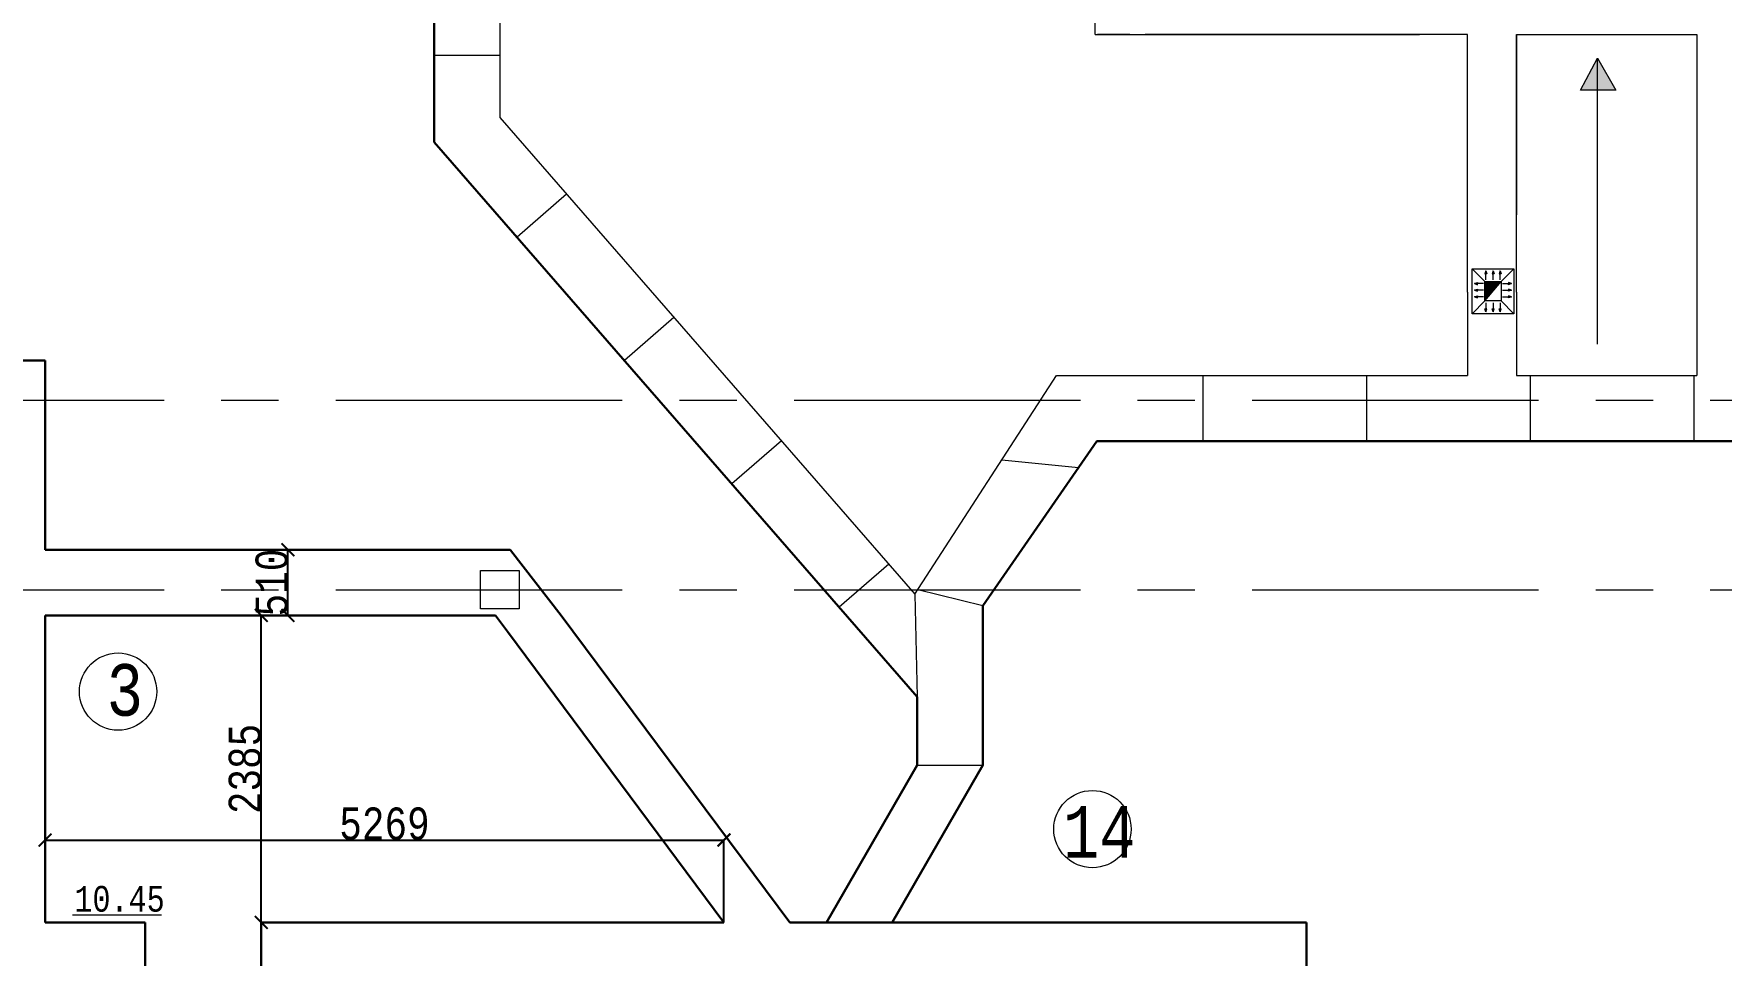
# Model space of a CAD drawing. Header units: millimetres. Extents: x -689206 to 4969298, y -1019800 to 703299.
# Drawn here: x 798541 to 811638, y -621260 to -614102 of the extents above; entities that cross this region are included whole.
import ezdxf

# ---------------------------------------------------------------- set-up
doc = ezdxf.new("R2010")
doc.units = ezdxf.units.MM
doc.linetypes.add('JIS_02_4.0', pattern=[5.5, 4, -1.5])
doc.linetypes.add('осеваяX2', pattern=[101.6, 63.5, -12.7, 12.7, -12.7])
doc.layers.add('кровля', color=211, linetype='Continuous')
doc.layers.add('четотам', color=7, linetype='Continuous')
for name, color, linetype, lineweight in [('несущие', 7, 'Continuous', 30), ('РАЗМЕРЫ', 7, 'Continuous', 9), ('сваи', 7, 'JIS_02_4.0', 30), ('стены', 7, 'Continuous', 20)]:
    doc.layers.add(name, color=color, linetype=linetype, lineweight=lineweight)
doc.styles.add('Аннотативный', font='isocteur.ttf', dxfattribs={"width": 0.7, "height": 250})
doc.dimstyles.new('Аннотативный', dxfattribs={"dimscale": 0, "dimtxt": 250, "dimasz": 100, "dimexe": 1.25, "dimexo": 0.625, "dimtad": 1, "dimdec": 0, "dimtxsty": 'Аннотативный', "dimblk": 'ARCHTICK', "dimcen": 2.5, "dimadec": 0, "dimazin": 0, "dimtfac": 1, "dimtdec": 0, "dimtmove": 0, "dimatfit": 3, "dimfxl": 1, "dimarcsym": 0})

# ---------------------------------------------------------------- blocks, each defined once
blk = doc.blocks.new('_ArchTick')
at = {"color": 0, "linetype": 'ByBlock', "const_width": 0.15}
blk.add_lwpolyline([(-0.5, -0.5), (0.5, 0.5)], dxfattribs=at)
blk = doc.blocks.new('*D4834')
at = {"layer": 'Defpoints', "color": 0, "linetype": 'ByBlock', "lineweight": 5, "transparency": 16777216}
for p in [(800193, -618110), (800514, -618110), (800193, -618620)]:
    blk.add_point(p, dxfattribs=at)
at = {"layer": 'РАЗМЕРЫ', "color": 0, "linetype": 'ByBlock', "lineweight": -2, "transparency": 16777216}
for p, q in [((800193, -618110), (800516, -618110)), ((800514, -618620), (800514, -618110)), ((800193, -618620), (800516, -618620))]:
    blk.add_line(p, q, dxfattribs=at)
at = {"layer": 'РАЗМЕРЫ', "color": 0, "linetype": 'ByBlock', "lineweight": -2, "transparency": 16777216, "xscale": 100, "yscale": 100, "zscale": 100}
for p, rotation in [((800514, -618110), 90), ((800514, -618620), 270)]:
    blk.add_blockref('_ArchTick', p, dxfattribs=dict(at, rotation=rotation))
at = {"layer": 'РАЗМЕРЫ', "color": 0, "linetype": 'ByBlock', "lineweight": 5, "transparency": 16777216, "insert": (800389, -618365), "char_height": 250, "attachment_point": 5, "rotation": 90, "style": 'Аннотативный'}
blk.add_mtext('510', dxfattribs=at)
blk = doc.blocks.new('*D4849')
at = {"layer": 'Defpoints', "color": 0, "lineweight": 5, "ltscale": 35, "transparency": 16777216}
for p in [(800307, -618620), (801495, -618620), (801495, -621005)]:
    blk.add_point(p, dxfattribs=at)
at = {"layer": 'РАЗМЕРЫ', "color": 0, "lineweight": -2, "ltscale": 35, "transparency": 16777216}
for p, q in [((801494, -618620), (800306, -618620)), ((800307, -621005), (800307, -618620)), ((801494, -621005), (800306, -621005))]:
    blk.add_line(p, q, dxfattribs=at)
at = {"layer": 'РАЗМЕРЫ', "color": 0, "lineweight": -2, "ltscale": 35, "transparency": 16777216, "xscale": 100, "yscale": 100, "zscale": 100}
for p, rotation in [((800307, -618620), 90), ((800307, -621005), 270)]:
    blk.add_blockref('_ArchTick', p, dxfattribs=dict(at, rotation=rotation))
at = {"layer": 'РАЗМЕРЫ', "color": 0, "lineweight": 5, "ltscale": 35, "transparency": 16777216, "insert": (800181, -619813), "char_height": 250, "attachment_point": 5, "rotation": 90, "style": 'Аннотативный'}
blk.add_mtext('2385', dxfattribs=at)
blk = doc.blocks.new('*D4857')
at = {"layer": 'Defpoints', "color": 0, "lineweight": 5, "ltscale": 35, "transparency": 16777216}
for p in [(803898, -620365), (798629, -621005), (803898, -621005)]:
    blk.add_point(p, dxfattribs=at)
at = {"layer": 'РАЗМЕРЫ', "color": 0, "lineweight": -2, "ltscale": 35, "transparency": 16777216}
for p, q in [((798629, -621005), (798629, -620364)), ((798629, -620365), (803898, -620365)), ((803898, -621005), (803898, -620364))]:
    blk.add_line(p, q, dxfattribs=at)
at = {"layer": 'РАЗМЕРЫ', "color": 0, "lineweight": -2, "ltscale": 35, "transparency": 16777216, "xscale": 100, "yscale": 100, "zscale": 100, "rotation": 180}
blk.add_blockref('_ArchTick', (798629, -620365), dxfattribs=at)
at = {"layer": 'РАЗМЕРЫ', "color": 0, "lineweight": -2, "ltscale": 35, "transparency": 16777216, "xscale": 100, "yscale": 100, "zscale": 100}
blk.add_blockref('_ArchTick', (803898, -620365), dxfattribs=at)
at = {"layer": 'РАЗМЕРЫ', "color": 0, "lineweight": 5, "ltscale": 35, "transparency": 16777216, "insert": (801263, -620239), "char_height": 250, "attachment_point": 5, "style": 'Аннотативный'}
blk.add_mtext('5269', dxfattribs=at)

msp = doc.modelspace()

# ---------------------------------------------------------------- hatches: boundary and pattern name
at = {"layer": 'кровля', "lineweight": 5, "true_color": 0x000000}
h = msp.add_hatch(color=18, dxfattribs=at)
h.dxf.hatch_style = 1
h.paths.add_polyline_path([(809811.9, -615967.3), (809820.1, -615967.3), (809811.9, -615943.7)])
h.paths.add_polyline_path([(809803.8, -615967.3), (809811.9, -615967.3), (809811.9, -615943.7)])
h = msp.add_hatch(color=18, dxfattribs=at)
h.dxf.hatch_style = 1
h.paths.add_polyline_path([(809867.2, -615967.3), (809875.4, -615967.3), (809867.2, -615943.7)])
h.paths.add_polyline_path([(809859.1, -615967.3), (809867.2, -615967.3), (809867.2, -615943.7)])
h = msp.add_hatch(color=18, dxfattribs=at)
h.dxf.hatch_style = 1
h.paths.add_polyline_path([(809922.5, -615943.7), (809914.4, -615967.3), (809922.5, -615967.3)])
h.paths.add_polyline_path([(809922.5, -615943.7), (809922.5, -615967.3), (809930.7, -615967.3)])
h = msp.add_hatch(color=18, dxfattribs=at)
h.dxf.hatch_style = 1
h.paths.add_polyline_path([(809723.3, -616043.1), (809746.9, -616051.2), (809746.9, -616043.1)])
h.paths.add_polyline_path([(809723.3, -616043.1), (809746.9, -616043.1), (809746.9, -616034.9)])
h = msp.add_hatch(color=18, dxfattribs=at)
h.dxf.hatch_style = 1
h.paths.add_polyline_path([(809723.3, -616094.3), (809746.9, -616102.5), (809746.9, -616094.3)])
h.paths.add_polyline_path([(809723.3, -616094.3), (809746.9, -616094.3), (809746.9, -616086.2)])
h = msp.add_hatch(color=18, dxfattribs=at)
h.dxf.hatch_style = 1
h.paths.add_polyline_path([(809987.6, -616043.1), (809987.6, -616051.2), (810011.2, -616043.1)])
h.paths.add_polyline_path([(809987.6, -616034.9), (809987.6, -616043.1), (810011.2, -616043.1)])
h = msp.add_hatch(color=18, dxfattribs=at)
h.dxf.hatch_style = 1
h.paths.add_polyline_path([(809987.6, -616094.3), (809987.6, -616102.5), (810011.2, -616094.3)])
h.paths.add_polyline_path([(809987.6, -616086.2), (809987.6, -616094.3), (810011.2, -616094.3)])
h = msp.add_hatch(color=18, dxfattribs=at)
h.dxf.hatch_style = 1
h.paths.add_polyline_path([(809746.9, -616145.6), (809746.9, -616137.4), (809723.3, -616145.6)])
h.paths.add_polyline_path([(809746.9, -616153.7), (809746.9, -616145.6), (809723.3, -616145.6)])
h = msp.add_hatch(color=18, dxfattribs=at)
h.dxf.hatch_style = 1
h.paths.add_polyline_path([(810011.2, -616145.6), (809987.6, -616137.4), (809987.6, -616145.6)])
h.paths.add_polyline_path([(810011.2, -616145.6), (809987.6, -616145.6), (809987.6, -616153.7)])
h = msp.add_hatch(color=18, dxfattribs=at)
h.dxf.hatch_style = 1
h.paths.add_polyline_path([(809811.9, -616261.3), (809820.1, -616237.7), (809811.9, -616237.7)])
h.paths.add_polyline_path([(809811.9, -616261.3), (809811.9, -616237.7), (809803.8, -616237.7)])
h = msp.add_hatch(color=18, dxfattribs=at)
h.dxf.hatch_style = 1
h.paths.add_polyline_path([(809867.2, -616261.3), (809875.4, -616237.7), (809867.2, -616237.7)])
h.paths.add_polyline_path([(809867.2, -616261.3), (809867.2, -616237.7), (809859.1, -616237.7)])
h = msp.add_hatch(color=18, dxfattribs=at)
h.dxf.hatch_style = 1
h.paths.add_polyline_path([(809922.5, -616237.7), (809914.4, -616237.7), (809922.5, -616261.3)])
h.paths.add_polyline_path([(809930.7, -616237.7), (809922.5, -616237.7), (809922.5, -616261.3)])
at = {"layer": 'РАЗМЕРЫ', "lineweight": 5, "ltscale": 150}
h = msp.add_hatch(color=256, dxfattribs=at)
h.dxf.hatch_style = 1
h.paths.add_polyline_path([(809929.7, -616027.5), (809804.7, -616027.5), (809804.7, -616177.5)])
at = {"layer": 'сваи', "linetype": 'ByBlock', "lineweight": 20, "ltscale": 35}
h = msp.add_hatch(color=256, dxfattribs=at)
h.dxf.hatch_style = 1
h.paths.add_polyline_path([(825850.8, -610192.2), (825773.2, -610255.6), (825957.2, -610322.5)])
h.paths.add_polyline_path([(825926, -610130.8), (825850.8, -610192.2), (825957.2, -610322.5)])
h.paths.add_polyline_path([(826588.2, -610993.5), (826588.2, -611187.8), (826672.3, -611139.2)])
h.paths.add_polyline_path([(826759, -611089.1), (826588.2, -610993.5), (826672.3, -611139.2)])
h.paths.add_polyline_path([(819607.2, -614292.5), (819607.2, -614541.5), (819751, -614541.5)])
h.paths.add_polyline_path([(819607.2, -614292.5), (819477.2, -614541.5), (819607.2, -614541.5)])
h.paths.add_polyline_path([(819607.2, -613323.6), (819463.5, -613323.6), (819607.2, -613572.5)])
h.paths.add_polyline_path([(819737.2, -613323.6), (819607.2, -613323.6), (819607.2, -613572.5)])
h.paths.add_polyline_path([(815967.2, -613273.6), (815837.2, -613273.6), (815837.2, -613522.5)])
h.paths.add_polyline_path([(815837.2, -613273.6), (815693.5, -613273.6), (815837.2, -613522.5)])
h.paths.add_polyline_path([(815837.2, -614292.5), (815707.2, -614541.5), (815837.2, -614541.5)])
h.paths.add_polyline_path([(815837.2, -614292.5), (815837.2, -614541.5), (815981, -614541.5)])
h.paths.add_polyline_path([(810677.2, -614292.5), (810677.2, -614541.5), (810821, -614541.5)])
h.paths.add_polyline_path([(810677.2, -614292.5), (810547.2, -614541.5), (810677.2, -614541.5)])
h.paths.add_polyline_path([(810687.2, -613323.6), (810543.5, -613323.6), (810687.2, -613572.5)])
h.paths.add_polyline_path([(810817.2, -613323.6), (810687.2, -613323.6), (810687.2, -613572.5)])
h.paths.add_polyline_path([(803967.6, -610846.5), (803787.5, -610923.4), (803868.4, -610982.5)])
h.paths.add_polyline_path([(803967.6, -610846.5), (803868.4, -610982.5), (803946.9, -611039.7)])
h.paths.add_polyline_path([(804588.6, -610069), (804557.3, -610260.8), (804663.8, -610130.4)])
h.paths.add_polyline_path([(804663.8, -610130.4), (804557.3, -610260.8), (804741.3, -610193.8)])

# ---------------------------------------------------------------- linework, layer by layer
at = {"layer": 'кровля', "color": 18, "lineweight": 5, "true_color": 0x000000}
for p, q in [((809804.7, -616027.5), (809704.7, -615927.5)), ((809811.9, -615943.7), (809803.8, -615967.3)), ((809803.8, -615967.3), (809811.9, -615967.3)), ((809811.9, -616013.7), (809811.9, -615943.7)), ((809811.9, -615943.7), (809820.1, -615967.3)), ((809820.1, -615967.3), (809811.9, -615967.3)), ((809867.2, -615943.7), (809859.1, -615967.3)), ((809859.1, -615967.3), (809867.2, -615967.3)), ((809867.2, -616013.7), (809867.2, -615943.7)), ((809867.2, -615943.7), (809875.4, -615967.3)), ((809875.4, -615967.3), (809867.2, -615967.3)), ((809922.5, -615943.7), (809914.4, -615967.3)), ((809914.4, -615967.3), (809922.5, -615967.3)), ((809922.5, -616013.7), (809922.5, -615943.7)), ((809922.5, -615943.7), (809930.7, -615967.3)), ((809930.7, -615967.3), (809922.5, -615967.3)), ((809929.7, -616027.5), (810029.7, -615927.5)), ((809723.3, -616043.1), (809746.9, -616034.9)), ((809793.3, -616043.1), (809723.3, -616043.1)), ((809723.3, -616043.1), (809746.9, -616051.2)), ((809723.3, -616094.3), (809746.9, -616086.2)), ((809793.3, -616094.3), (809723.3, -616094.3)), ((809723.3, -616094.3), (809746.9, -616102.5)), ((809746.9, -616034.9), (809746.9, -616043.1)), ((809746.9, -616051.2), (809746.9, -616043.1)), ((809746.9, -616086.2), (809746.9, -616094.3)), ((809746.9, -616102.5), (809746.9, -616094.3)), ((809941.2, -616043.1), (810011.2, -616043.1)), ((809941.2, -616094.3), (810011.2, -616094.3)), ((810011.2, -616043.1), (809987.6, -616034.9)), ((809987.6, -616034.9), (809987.6, -616043.1)), ((810011.2, -616043.1), (809987.6, -616051.2)), ((809987.6, -616051.2), (809987.6, -616043.1)), ((810011.2, -616094.3), (809987.6, -616086.2)), ((809987.6, -616086.2), (809987.6, -616094.3)), ((810011.2, -616094.3), (809987.6, -616102.5)), ((809987.6, -616102.5), (809987.6, -616094.3)), ((809804.7, -616177.5), (809704.7, -616277.5)), ((809723.3, -616145.6), (809746.9, -616137.4)), ((809793.3, -616145.6), (809723.3, -616145.6)), ((809723.3, -616145.6), (809746.9, -616153.7)), ((809746.9, -616137.4), (809746.9, -616145.6)), ((809746.9, -616153.7), (809746.9, -616145.6)), ((809811.9, -616191.3), (809811.9, -616261.3)), ((809867.2, -616191.3), (809867.2, -616261.3)), ((809922.5, -616191.3), (809922.5, -616261.3)), ((809929.7, -616177.5), (810029.7, -616277.5)), ((809941.2, -616145.6), (810011.2, -616145.6)), ((810011.2, -616145.6), (809987.6, -616137.4)), ((809987.6, -616137.4), (809987.6, -616145.6)), ((810011.2, -616145.6), (809987.6, -616153.7)), ((809987.6, -616153.7), (809987.6, -616145.6)), ((809811.9, -616261.3), (809803.8, -616237.7)), ((809803.8, -616237.7), (809811.9, -616237.7)), ((809811.9, -616261.3), (809820.1, -616237.7)), ((809820.1, -616237.7), (809811.9, -616237.7)), ((809867.2, -616261.3), (809859.1, -616237.7)), ((809859.1, -616237.7), (809867.2, -616237.7)), ((809867.2, -616261.3), (809875.4, -616237.7)), ((809875.4, -616237.7), (809867.2, -616237.7)), ((809922.5, -616261.3), (809914.4, -616237.7)), ((809914.4, -616237.7), (809922.5, -616237.7)), ((809922.5, -616261.3), (809930.7, -616237.7)), ((809930.7, -616237.7), (809922.5, -616237.7))]:
    msp.add_line(p, q, dxfattribs=at)
for points in [[(809704.7, -615927.5), (810029.7, -615927.5), (810029.7, -616277.5), (809704.7, -616277.5)], [(809804.7, -616027.5), (809929.7, -616027.5), (809929.7, -616177.5), (809804.7, -616177.5)]]:
    msp.add_lwpolyline(points, close=True, dxfattribs=at)
at = {"layer": 'несущие', "lineweight": 13}
for p, q in [((809668.3, -616108.3), (809668.3, -616757.7)), ((810048.3, -616108.3), (810048.3, -616757.7)), ((806478.6, -616757.8), (809668.3, -616757.7)), ((810048.3, -616757.7), (811448.3, -616757.7))]:
    msp.add_line(p, q, dxfattribs=at)
at = {"layer": 'несущие', "lineweight": 20}
msp.add_line((811448.3, -616108.3), (811448.3, -616757.7), dxfattribs=at)
at = {"layer": 'несущие', "color": 0}
for p, q in [((823676.9, -617267.7), (806791.2, -617267.7)), ((802240.9, -618112.7), (802239, -618110.3)), ((802635.4, -618620.3), (802240.9, -618112.7)), ((798629, -621005.3), (798629, -618703.1)), ((804408, -621005.3), (802635.4, -618620.3)), ((803898, -621005.3), (802219, -618746.1))]:
    msp.add_line(p, q, dxfattribs=at)
at = {"layer": 'РАЗМЕРЫ', "linetype": 'ByBlock', "lineweight": 9, "ltscale": 35}
for p, q in [((801648.3, -614268.3), (802158.3, -614268.3)), ((802676.3, -615348.5), (802291.8, -615683.2)), ((803510.1, -616306.4), (803125.6, -616641.2)), ((804344, -617264.4), (803959.4, -617599.1)), ((805177.8, -618222.3), (804793.2, -618557))]:
    msp.add_line(p, q, dxfattribs=at)
at = {"layer": 'РАЗМЕРЫ', "linetype": 'ByBlock', "lineweight": 5, "ltscale": 35}
for p, q in [((807617.8, -617267.7), (807617.8, -616757.8)), ((808887.8, -617267.7), (808887.8, -616757.8)), ((808887.8, -617267.7), (808887.8, -616757.8)), ((810157.8, -617267.7), (810157.8, -616757.8)), ((810157.8, -617267.7), (810157.8, -616757.8)), ((811427.8, -617267.7), (811427.8, -616757.8)), ((811427.8, -617267.7), (811427.8, -616757.8)), ((806648.5, -617474.5), (806053.8, -617414.2)), ((805380.3, -618454.9), (805398.3, -619251.8)), ((805908.3, -618547), (805402.7, -618420.3)), ((805398.3, -619783.2), (805908.3, -619783.2))]:
    msp.add_line(p, q, dxfattribs=at)
at = {"layer": 'РАЗМЕРЫ', "lineweight": 30, "ltscale": 35}
for p, q in [((802219, -618746.1), (802125.4, -618620.3)), ((799406.8, -621005.3), (798629, -621005.3)), ((799406.8, -621515.3), (799406.8, -621005.3)), ((803898, -621005.3), (800306.8, -621005.3)), ((800306.8, -621515.3), (800306.8, -621005.3)), ((804692.7, -621005.3), (804408, -621005.3)), ((805202.7, -621005.3), (804408, -621005.3)), ((808419.2, -621005.3), (805202.7, -621005.3)), ((808419.2, -623050.8), (808419.2, -621005.3))]:
    msp.add_line(p, q, dxfattribs=at)
at = {"layer": 'РАЗМЕРЫ'}
msp.add_line((798841.9, -620945.7), (799531.2, -620945.7), dxfattribs=at)
at = {"layer": 'сваи', "lineweight": 20, "ltscale": 15000}
for p, q in [((810547.2, -614541.5), (810677.2, -614292.5)), ((810677.2, -614292.5), (810821, -614541.5)), ((810821, -614541.5), (810547.2, -614541.5))]:
    msp.add_line(p, q, dxfattribs=at)
at = {"layer": 'сваи', "lineweight": 9, "ltscale": 15000}
msp.add_line((810677.2, -616512.5), (810677.2, -614292.5), dxfattribs=at)
at = {"layer": 'стены', "lineweight": 20}
msp.add_line((802158.3, -612428.3), (802158.3, -614753.3), dxfattribs=at)
at = {"layer": 'стены', "lineweight": 13}
for p, q in [((806778.3, -614108.3), (806778.3, -612428.3)), ((806778.3, -614108.3), (809296.3, -614108.3)), ((809668.3, -614108.3), (807168.3, -614108.3)), ((809668.3, -616108.3), (809668.3, -614108.3)), ((810048.3, -616108.3), (810048.3, -614108.3)), ((810048.3, -614108.3), (810048.3, -615508.3)), ((810048.3, -614108.3), (811448.3, -614108.3)), ((811448.3, -614108.3), (811448.3, -616108.3)), ((802158.3, -614753.3), (805380.3, -618454.9)), ((805380.3, -618454.9), (806478.6, -616757.8))]:
    msp.add_line(p, q, dxfattribs=at)
at = {"layer": 'стены', "lineweight": 30}
for p, q in [((801648.3, -614943.6), (801648.3, -612660.4)), ((801648.3, -614943.6), (805398.3, -619251.8)), ((798119, -616640.3), (798629, -616640.3)), ((798629, -616640.3), (798629, -618110.3)), ((805908.3, -618547), (806791.2, -617267.7)), ((802239, -618110.3), (798629, -618110.3)), ((805908.3, -618983.2), (805908.3, -618547)), ((798629, -618620.3), (802125.4, -618620.3)), ((798629, -618620.3), (798629, -618903.1)), ((805908.3, -619783.2), (805908.3, -618983.2)), ((805398.3, -619251.8), (805398.3, -619783.2)), ((805398.3, -619783.2), (804692.7, -621005.3)), ((805202.7, -621005.3), (805908.3, -619783.2))]:
    msp.add_line(p, q, dxfattribs=at)
at = {"layer": 'стены'}
for p, q in [((807048.3, -614108.3), (806796.3, -614108.3)), ((806247.3, -618055.8), (805908.3, -618547)), ((806247.3, -618055.8), (805908.3, -618547)), ((805398.3, -619783.2), (804898.3, -620649.3)), ((805908.3, -619783.2), (805408.3, -620649.3))]:
    msp.add_line(p, q, dxfattribs=at)
at = {"layer": 'стены', "linetype": 'осеваяX2', "lineweight": 5, "ltscale": 35}
for p, q in [((783105.6, -616947.7), (850158.3, -616947.7)), ((783105.6, -618420.3), (850158.3, -618420.3))]:
    msp.add_line(p, q, dxfattribs=at)
at = {"layer": 'стены'}
msp.add_lwpolyline([(802008.3, -618270.3), (802308.3, -618270.3), (802308.3, -618570.3), (802008.3, -618570.3)], close=True, dxfattribs=at)
at = {"layer": 'четотам', "color": 18, "lineweight": 5, "true_color": 0x000000}
msp.add_lwpolyline([(809804.7, -616177.5), (809804.7, -616027.5), (809929.7, -616027.5), (809929.7, -616177.5), (809804.7, -616177.5), (809929.7, -616027.5)], dxfattribs=at)
msp.add_lwpolyline([(809804.7, -616177.5), (809804.7, -616027.5), (809929.7, -616027.5), (809929.7, -616177.5), (809804.7, -616177.5), (809929.7, -616027.5)], dxfattribs=at)
at = {"layer": 'четотам', "lineweight": 13}
for centre in [(799195.4, -619212.2), (806757.8, -620280.2)]:
    msp.add_circle(centre, 300, dxfattribs=at)

# ---------------------------------------------------------------- texts
at = {"layer": 'РАЗМЕРЫ', "lineweight": 13, "ltscale": 150, "char_height": 401.1, "width": 1460, "attachment_point": 1, "style": 'Аннотативный'}
for s, insert in [('3', (799107.5, -618998.5)), ('14', (806529.8, -620100.3))]:
    msp.add_mtext(s, dxfattribs=dict(at, insert=insert))
at = {"layer": 'РАЗМЕРЫ', "insert": (798856.1, -620721.7), "char_height": 200, "width": 656.117, "attachment_point": 1, "style": 'Аннотативный'}
msp.add_mtext('10.45', dxfattribs=at)

# ---------------------------------------------------------------- dimensions: what is measured, and where the dimension line sits
at = {"layer": 'РАЗМЕРЫ', "linetype": 'ByBlock', "lineweight": 5}
dim = msp.add_linear_dim(base=(800514.5, -618110.3), p1=(800192.6, -618620.3), p2=(800192.6, -618110.3), angle=90, dimstyle='Аннотативный', dxfattribs=at)
dim.commit()
dim.dimension.update_dxf_attribs({"geometry": '*D4834', "text_midpoint": (800388.8, -618365.3)})
at = {"layer": 'РАЗМЕРЫ', "lineweight": 5, "ltscale": 35}
dim = msp.add_linear_dim(base=(800306.8, -618620.3), p1=(801494.9, -621005.3), p2=(801494.9, -618620.3), angle=90, dimstyle='Аннотативный', dxfattribs=at)
dim.commit()
dim.dimension.update_dxf_attribs({"geometry": '*D4849', "text_midpoint": (800181.2, -619812.8)})
dim = msp.add_linear_dim(base=(803898, -620365), p1=(798629, -621005.3), p2=(803898, -621005.3), dimstyle='Аннотативный', dxfattribs=at)
dim.commit()
dim.dimension.update_dxf_attribs({"geometry": '*D4857', "text_midpoint": (801263.5, -620239.4)})

doc.saveas('drawing.dxf')
